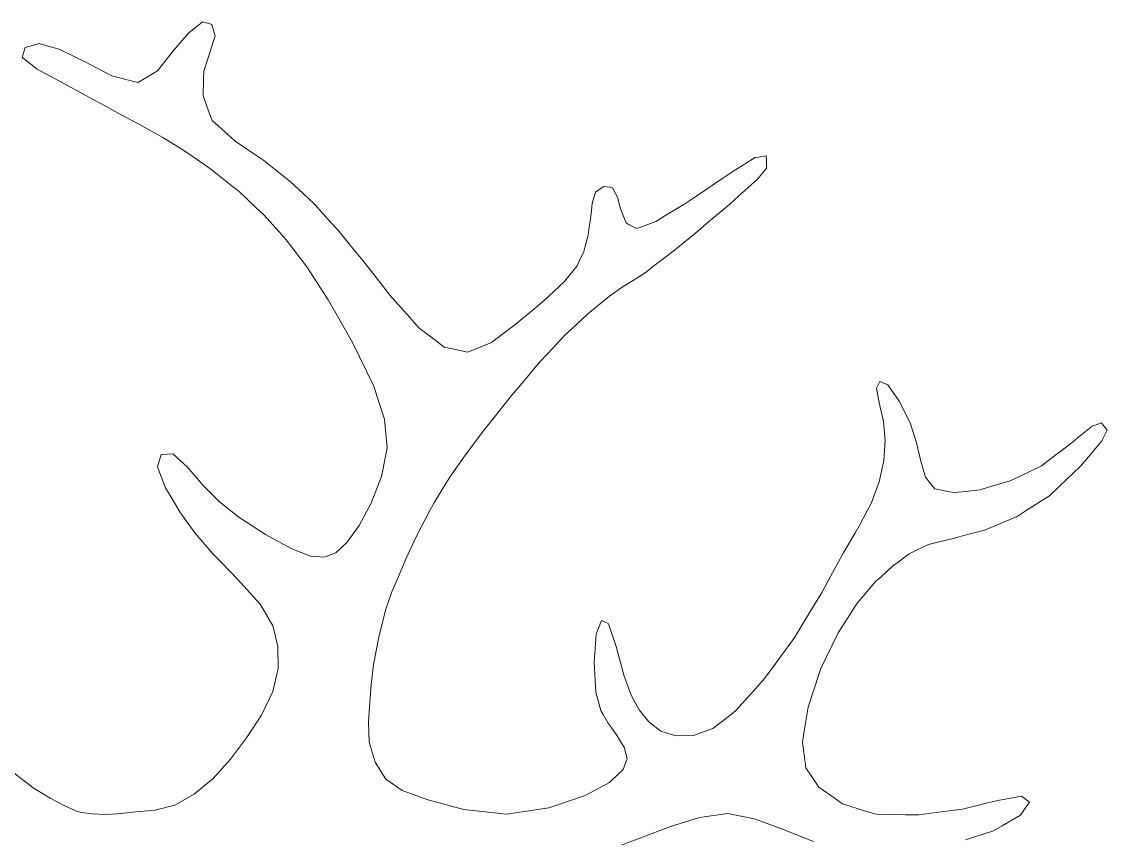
# Model space of a CAD drawing. Header units: millimetres. Extents: x -428 to -256, y 147 to 288.
# Drawn here: x -351.7 to -262.9, y 220 to 286.8 of the extents above; entities that cross this region are included whole.
import ezdxf

# ---------------------------------------------------------------- set-up
doc = ezdxf.new("R2010")
doc.units = ezdxf.units.MM
doc.header["$MEASUREMENT"] = 0

msp = doc.modelspace()

# ---------------------------------------------------------------- linework, layer by layer
at = {"lineweight": 9}
for points in [[(-338.0124, 285.8946), (-338.0124, 285.8946), (-337.2605, 286.4916), (-337.2605, 286.4916)], [(-337.2605, 286.4916), (-337.2605, 286.4916), (-336.9154, 286.7666), (-336.9154, 286.7666)], [(-337.2605, 286.4916), (-337.2605, 286.4916), (-337.2605, 286.4916), (-337.2605, 286.4916)], [(-336.9154, 286.7666), (-336.9154, 286.7666), (-336.9154, 286.7666), (-336.9154, 286.7666)], [(-336.9154, 286.7666), (-336.9154, 286.7666), (-336.3914, 286.6126), (-336.3914, 286.6126)], [(-336.3914, 286.6126), (-336.3914, 286.6126), (-336.1515, 286.5416), (-336.1515, 286.5416)], [(-336.1515, 286.5416), (-336.1515, 286.5416), (-335.9734, 285.8976), (-335.9734, 285.8976)], [(-339.2914, 284.3986), (-339.2914, 284.3986), (-338.4144, 285.4236), (-338.4144, 285.4236)], [(-338.4144, 285.4236), (-338.4144, 285.4236), (-338.0124, 285.8946), (-338.0124, 285.8946)], [(-338.4144, 285.4236), (-338.4144, 285.4236), (-338.4144, 285.4236), (-338.4144, 285.4236)], [(-338.0124, 285.8946), (-338.0124, 285.8946), (-338.0124, 285.8946), (-338.0124, 285.8946)], [(-336.0114, 285.2056), (-336.0114, 285.2056), (-336.2994, 284.3346), (-336.2994, 284.3346)], [(-335.8894, 285.6036), (-335.8894, 285.6036), (-336.0114, 285.2056), (-336.0114, 285.2056)], [(-336.0114, 285.2056), (-336.0114, 285.2056), (-336.0114, 285.2056), (-336.0114, 285.2056)], [(-335.9734, 285.8976), (-335.9734, 285.8976), (-335.8894, 285.6036), (-335.8894, 285.6036)], [(-335.8894, 285.6036), (-335.8894, 285.6036), (-335.8894, 285.6036), (-335.8894, 285.6036)], [(-351.6704, 283.8466), (-351.6704, 283.8466), (-351.5164, 284.3976), (-351.5164, 284.3976)], [(-351.5164, 284.3976), (-351.5164, 284.3976), (-351.4453, 284.6506), (-351.4453, 284.6506)], [(-351.4453, 284.6506), (-351.4453, 284.6506), (-350.6503, 284.8826), (-350.6503, 284.8826)], [(-350.6503, 284.8826), (-350.6503, 284.8826), (-350.2854, 284.9886), (-350.2854, 284.9886)], [(-350.2854, 284.9886), (-350.2854, 284.9886), (-349.1634, 284.6686), (-349.1634, 284.6686)], [(-349.1634, 284.6686), (-349.1634, 284.6686), (-348.6484, 284.5215), (-348.6484, 284.5215)], [(-348.6484, 284.5215), (-348.6484, 284.5215), (-347.2704, 283.8496), (-347.2704, 283.8496)], [(-339.7044, 283.8806), (-339.7044, 283.8806), (-339.2914, 284.3986), (-339.2914, 284.3986)], [(-339.2914, 284.3986), (-339.2914, 284.3986), (-339.2914, 284.3986), (-339.2914, 284.3986)], [(-336.2994, 284.3346), (-336.2994, 284.3346), (-336.4564, 283.8246), (-336.4564, 283.8246)], [(-336.2994, 284.3346), (-336.2994, 284.3346), (-336.2994, 284.3346), (-336.2994, 284.3346)], [(-350.8694, 283.2096), (-350.8694, 283.2096), (-351.6704, 283.8466), (-351.6704, 283.8466)], [(-347.2704, 283.8496), (-347.2704, 283.8496), (-346.6374, 283.5416), (-346.6374, 283.5416)], [(-346.6374, 283.5416), (-346.6374, 283.5416), (-345.0723, 282.7186), (-345.0723, 282.7186)], [(-340.6044, 282.7516), (-340.6044, 282.7516), (-339.7044, 283.8806), (-339.7044, 283.8806)], [(-339.7044, 283.8806), (-339.7044, 283.8806), (-339.7044, 283.8806), (-339.7044, 283.8806)], [(-336.4564, 283.8246), (-336.4564, 283.8246), (-336.8164, 282.7096), (-336.8164, 282.7096)], [(-336.4564, 283.8246), (-336.4564, 283.8246), (-336.4564, 283.8246), (-336.4564, 283.8246)], [(-350.5004, 282.9166), (-350.5004, 282.9166), (-350.8694, 283.2096), (-350.8694, 283.2096)], [(-348.9674, 282.0926), (-348.9674, 282.0926), (-350.5004, 282.9166), (-350.5004, 282.9166)], [(-345.0723, 282.7186), (-345.0723, 282.7186), (-344.3534, 282.3406), (-344.3534, 282.3406)], [(-341.7024, 282.0906), (-341.7024, 282.0906), (-340.6044, 282.7516), (-340.6044, 282.7516)], [(-340.6044, 282.7516), (-340.6044, 282.7516), (-340.6044, 282.7516), (-340.6044, 282.7516)], [(-336.8164, 282.7096), (-336.8164, 282.7096), (-336.8334, 282.0786), (-336.8334, 282.0786)], [(-336.8164, 282.7096), (-336.8164, 282.7096), (-336.8164, 282.7096), (-336.8164, 282.7096)], [(-348.2633, 281.7146), (-348.2633, 281.7146), (-348.9674, 282.0926), (-348.9674, 282.0926)], [(-346.2244, 280.6056), (-346.2244, 280.6056), (-348.2633, 281.7146), (-348.2633, 281.7146)], [(-344.3534, 282.3406), (-344.3534, 282.3406), (-342.8813, 281.9616), (-342.8813, 281.9616)], [(-342.8813, 281.9616), (-342.8813, 281.9616), (-342.2064, 281.7876), (-342.2064, 281.7876)], [(-342.2064, 281.7876), (-342.2064, 281.7876), (-341.7024, 282.0906), (-341.7024, 282.0906)], [(-336.8334, 282.0786), (-336.8334, 282.0786), (-336.8734, 280.7036), (-336.8734, 280.7036)], [(-336.8334, 282.0786), (-336.8334, 282.0786), (-336.8334, 282.0786), (-336.8334, 282.0786)], [(-345.2864, 280.0976), (-345.2864, 280.0976), (-346.2244, 280.6056), (-346.2244, 280.6056)], [(-343.2664, 278.9896), (-343.2664, 278.9896), (-345.2864, 280.0976), (-345.2864, 280.0976)], [(-336.8734, 280.7036), (-336.8734, 280.7036), (-336.3634, 279.3166), (-336.3634, 279.3166)], [(-342.3354, 278.4826), (-342.3354, 278.4826), (-343.2664, 278.9896), (-343.2664, 278.9896)], [(-336.3634, 279.3166), (-336.3634, 279.3166), (-336.1314, 278.6796), (-336.1314, 278.6796)], [(-340.8594, 277.6626), (-340.8594, 277.6626), (-342.3354, 278.4826), (-342.3354, 278.4826)], [(-336.1314, 278.6796), (-336.1314, 278.6796), (-334.8424, 277.5286), (-334.8424, 277.5286)], [(-340.1784, 277.2876), (-340.1784, 277.2876), (-340.8594, 277.6626), (-340.8594, 277.6626)], [(-338.8824, 276.4946), (-338.8824, 276.4946), (-340.1784, 277.2876), (-340.1784, 277.2876)], [(-334.8424, 277.5286), (-334.8424, 277.5286), (-334.2534, 276.9996), (-334.2534, 276.9996)], [(-338.2854, 276.1316), (-338.2854, 276.1316), (-338.8824, 276.4946), (-338.8824, 276.4946)], [(-334.2534, 276.9996), (-334.2534, 276.9996), (-332.6364, 275.9136), (-332.6364, 275.9136)], [(-336.8074, 275.1036), (-336.8074, 275.1036), (-338.2854, 276.1316), (-338.2854, 276.1316)], [(-332.6364, 275.9136), (-332.6364, 275.9136), (-331.8964, 275.4146), (-331.8964, 275.4146)], [(-293.5064, 274.5066), (-293.5064, 274.5066), (-291.7014, 275.6556), (-291.7014, 275.6556)], [(-291.7014, 275.6556), (-291.7014, 275.6556), (-291.4164, 275.6956), (-291.4164, 275.6956)], [(-291.7014, 275.6556), (-291.7014, 275.6556), (-291.7014, 275.6556), (-291.7014, 275.6556)], [(-291.4164, 275.6956), (-291.4164, 275.6956), (-290.7954, 275.7826), (-290.7954, 275.7826)], [(-291.4164, 275.6956), (-291.4164, 275.6956), (-291.4164, 275.6956), (-291.4164, 275.6956)], [(-290.7954, 275.7826), (-290.7954, 275.7826), (-290.7954, 275.7826), (-290.7954, 275.7826)], [(-290.7954, 275.7826), (-290.7954, 275.7826), (-290.7715, 275.3926), (-290.7715, 275.3926)], [(-336.1294, 274.6326), (-336.1294, 274.6326), (-336.8074, 275.1036), (-336.8074, 275.1036)], [(-334.6214, 273.4336), (-334.6214, 273.4336), (-336.1294, 274.6326), (-336.1294, 274.6326)], [(-331.8964, 275.4146), (-331.8964, 275.4146), (-330.4014, 274.2226), (-330.4014, 274.2226)], [(-290.7414, 274.8026), (-290.7414, 274.8026), (-291.2574, 274.1826), (-291.2574, 274.1826)], [(-290.7715, 275.3926), (-290.7715, 275.3926), (-290.7594, 275.2136), (-290.7594, 275.2136)], [(-290.7594, 275.2136), (-290.7594, 275.2136), (-290.7474, 274.9326), (-290.7474, 274.9326)], [(-290.7474, 274.9326), (-290.7474, 274.9326), (-290.7414, 274.8026), (-290.7414, 274.8026)], [(-290.7414, 274.8026), (-290.7414, 274.8026), (-290.7414, 274.8026), (-290.7414, 274.8026)], [(-330.4014, 274.2226), (-330.4014, 274.2226), (-329.7174, 273.6746), (-329.7174, 273.6746)], [(-329.7174, 273.6746), (-329.7174, 273.6746), (-328.3364, 272.3766), (-328.3364, 272.3766)], [(-296.4714, 272.5296), (-296.4714, 272.5296), (-294.3334, 273.9796), (-294.3334, 273.9796)], [(-294.3334, 273.9796), (-294.3334, 273.9796), (-293.5064, 274.5066), (-293.5064, 274.5066)], [(-294.3334, 273.9796), (-294.3334, 273.9796), (-294.3334, 273.9796), (-294.3334, 273.9796)], [(-293.5064, 274.5066), (-293.5064, 274.5066), (-293.5064, 274.5066), (-293.5064, 274.5066)], [(-291.4944, 273.8976), (-291.4944, 273.8976), (-293.0544, 272.4926), (-293.0544, 272.4926)], [(-291.2574, 274.1826), (-291.2574, 274.1826), (-291.4944, 273.8976), (-291.4944, 273.8976)], [(-291.4944, 273.8976), (-291.4944, 273.8976), (-291.4944, 273.8976), (-291.4944, 273.8976)], [(-291.2574, 274.1826), (-291.2574, 274.1826), (-291.2574, 274.1826), (-291.2574, 274.1826)], [(-333.9314, 272.8836), (-333.9314, 272.8836), (-334.6214, 273.4336), (-334.6214, 273.4336)], [(-332.5464, 271.5796), (-332.5464, 271.5796), (-333.9314, 272.8836), (-333.9314, 272.8836)], [(-304.9394, 272.1876), (-304.9394, 272.1876), (-304.7464, 272.8216), (-304.7464, 272.8216)], [(-304.7464, 272.8216), (-304.7464, 272.8216), (-304.2864, 273.1396), (-304.2864, 273.1396)], [(-304.7464, 272.8216), (-304.7464, 272.8216), (-304.7464, 272.8216), (-304.7464, 272.8216)], [(-304.2864, 273.1396), (-304.2864, 273.1396), (-304.0744, 273.2866), (-304.0744, 273.2866)], [(-304.2864, 273.1396), (-304.2864, 273.1396), (-304.2864, 273.1396), (-304.2864, 273.1396)], [(-304.0744, 273.2866), (-304.0744, 273.2866), (-304.0744, 273.2866), (-304.0744, 273.2866)], [(-304.0744, 273.2866), (-304.0744, 273.2866), (-303.5874, 273.2166), (-303.5874, 273.2166)], [(-303.5874, 273.2166), (-303.5874, 273.2166), (-303.3634, 273.1846), (-303.3634, 273.1846)], [(-303.3634, 273.1846), (-303.3634, 273.1846), (-303.0894, 272.6526), (-303.0894, 272.6526)], [(-328.3364, 272.3766), (-328.3364, 272.3766), (-327.7054, 271.7796), (-327.7054, 271.7796)], [(-305.1124, 271.0586), (-305.1124, 271.0586), (-305.0275, 271.8966), (-305.0275, 271.8966)], [(-305.0275, 271.8966), (-305.0275, 271.8966), (-304.9394, 272.1876), (-304.9394, 272.1876)], [(-305.0275, 271.8966), (-305.0275, 271.8966), (-305.0275, 271.8966), (-305.0275, 271.8966)], [(-304.9394, 272.1876), (-304.9394, 272.1876), (-304.9394, 272.1876), (-304.9394, 272.1876)], [(-303.0894, 272.6526), (-303.0894, 272.6526), (-302.9635, 272.4076), (-302.9635, 272.4076)], [(-302.9635, 272.4076), (-302.9635, 272.4076), (-302.7584, 271.6666), (-302.7584, 271.6666)], [(-297.4494, 271.8646), (-297.4494, 271.8646), (-296.4714, 272.5296), (-296.4714, 272.5296)], [(-296.4714, 272.5296), (-296.4714, 272.5296), (-296.4714, 272.5296), (-296.4714, 272.5296)], [(-293.0544, 272.4926), (-293.0544, 272.4926), (-293.7734, 271.8466), (-293.7734, 271.8466)], [(-293.0544, 272.4926), (-293.0544, 272.4926), (-293.0544, 272.4926), (-293.0544, 272.4926)], [(-331.9135, 270.9796), (-331.9135, 270.9796), (-332.5464, 271.5796), (-332.5464, 271.5796)], [(-327.7054, 271.7796), (-327.7054, 271.7796), (-326.4324, 270.3756), (-326.4324, 270.3756)], [(-305.1525, 270.6736), (-305.1525, 270.6736), (-305.1124, 271.0586), (-305.1124, 271.0586)], [(-305.1124, 271.0586), (-305.1124, 271.0586), (-305.1124, 271.0586), (-305.1124, 271.0586)], [(-302.7584, 271.6666), (-302.7584, 271.6666), (-302.6644, 271.3256), (-302.6644, 271.3256)], [(-302.6644, 271.3256), (-302.6644, 271.3256), (-302.3834, 270.6276), (-302.3834, 270.6276)], [(-299.0684, 270.8766), (-299.0684, 270.8766), (-297.4494, 271.8646), (-297.4494, 271.8646)], [(-297.4494, 271.8646), (-297.4494, 271.8646), (-297.4494, 271.8646), (-297.4494, 271.8646)], [(-293.7734, 271.8466), (-293.7734, 271.8466), (-295.6904, 270.2206), (-295.6904, 270.2206)], [(-293.7734, 271.8466), (-293.7734, 271.8466), (-293.7734, 271.8466), (-293.7734, 271.8466)], [(-330.6434, 269.5696), (-330.6434, 269.5696), (-331.9135, 270.9796), (-331.9135, 270.9796)], [(-326.4324, 270.3756), (-326.4324, 270.3756), (-325.8504, 269.7306), (-325.8504, 269.7306)], [(-305.2924, 269.7406), (-305.2924, 269.7406), (-305.1525, 270.6736), (-305.1525, 270.6736)], [(-305.1525, 270.6736), (-305.1525, 270.6736), (-305.1525, 270.6736), (-305.1525, 270.6736)], [(-302.3834, 270.6276), (-302.3834, 270.6276), (-302.2554, 270.3066), (-302.2554, 270.3066)], [(-302.2554, 270.3066), (-302.2554, 270.3066), (-301.9904, 270.1596), (-301.9904, 270.1596)], [(-301.9904, 270.1596), (-301.9904, 270.1596), (-301.4114, 269.8416), (-301.4114, 269.8416)], [(-300.9084, 270.0246), (-300.9084, 270.0246), (-299.8094, 270.4236), (-299.8094, 270.4236)], [(-299.8094, 270.4236), (-299.8094, 270.4236), (-299.0684, 270.8766), (-299.0684, 270.8766)], [(-299.8094, 270.4236), (-299.8094, 270.4236), (-299.8094, 270.4236), (-299.8094, 270.4236)], [(-299.0684, 270.8766), (-299.0684, 270.8766), (-299.0684, 270.8766), (-299.0684, 270.8766)], [(-295.6904, 270.2206), (-295.6904, 270.2206), (-296.5714, 269.4736), (-296.5714, 269.4736)], [(-295.6904, 270.2206), (-295.6904, 270.2206), (-295.6904, 270.2206), (-295.6904, 270.2206)], [(-330.0634, 268.9216), (-330.0634, 268.9216), (-330.6434, 269.5696), (-330.6434, 269.5696)], [(-325.8504, 269.7306), (-325.8504, 269.7306), (-324.5074, 268.0856), (-324.5074, 268.0856)], [(-305.5944, 268.3906), (-305.5944, 268.3906), (-305.3574, 269.3116), (-305.3574, 269.3116)], [(-305.3574, 269.3116), (-305.3574, 269.3116), (-305.2924, 269.7406), (-305.2924, 269.7406)], [(-305.3574, 269.3116), (-305.3574, 269.3116), (-305.3574, 269.3116), (-305.3574, 269.3116)], [(-305.2924, 269.7406), (-305.2924, 269.7406), (-305.2924, 269.7406), (-305.2924, 269.7406)], [(-301.4114, 269.8416), (-301.4114, 269.8416), (-300.9084, 270.0246), (-300.9084, 270.0246)], [(-300.9084, 270.0246), (-300.9084, 270.0246), (-300.9084, 270.0246), (-300.9084, 270.0246)], [(-296.5714, 269.4736), (-296.5714, 269.4736), (-298.1564, 268.1926), (-298.1564, 268.1926)], [(-296.5714, 269.4736), (-296.5714, 269.4736), (-296.5714, 269.4736), (-296.5714, 269.4736)], [(-328.9004, 267.4045), (-328.9004, 267.4045), (-330.0634, 268.9216), (-330.0634, 268.9216)], [(-305.7045, 267.9676), (-305.7045, 267.9676), (-305.5944, 268.3906), (-305.5944, 268.3906)], [(-305.5944, 268.3906), (-305.5944, 268.3906), (-305.5944, 268.3906), (-305.5944, 268.3906)], [(-324.5074, 268.0856), (-324.5074, 268.0856), (-323.8924, 267.3306), (-323.8924, 267.3306)], [(-306.0825, 267.1646), (-306.0825, 267.1646), (-305.7045, 267.9676), (-305.7045, 267.9676)], [(-305.7045, 267.9676), (-305.7045, 267.9676), (-305.7045, 267.9676), (-305.7045, 267.9676)], [(-298.8794, 267.6046), (-298.8794, 267.6046), (-300.0784, 266.7016), (-300.0784, 266.7016)], [(-298.1564, 268.1926), (-298.1564, 268.1926), (-298.8794, 267.6046), (-298.8794, 267.6046)], [(-298.8794, 267.6046), (-298.8794, 267.6046), (-298.8794, 267.6046), (-298.8794, 267.6046)], [(-298.1564, 268.1926), (-298.1564, 268.1926), (-298.1564, 268.1926), (-298.1564, 268.1926)], [(-328.3694, 266.7086), (-328.3694, 266.7086), (-328.9004, 267.4045), (-328.9004, 267.4045)], [(-327.1764, 264.8616), (-327.1764, 264.8616), (-328.3694, 266.7086), (-328.3694, 266.7086)], [(-323.8924, 267.3306), (-323.8924, 267.3306), (-322.3024, 265.3126), (-322.3024, 265.3126)], [(-306.9704, 265.9126), (-306.9704, 265.9126), (-306.2554, 266.7956), (-306.2554, 266.7956)], [(-306.2554, 266.7956), (-306.2554, 266.7956), (-306.0825, 267.1646), (-306.0825, 267.1646)], [(-306.2554, 266.7956), (-306.2554, 266.7956), (-306.2554, 266.7956), (-306.2554, 266.7956)], [(-306.0825, 267.1646), (-306.0825, 267.1646), (-306.0825, 267.1646), (-306.0825, 267.1646)], [(-300.0784, 266.7016), (-300.0784, 266.7016), (-300.6224, 266.2855), (-300.6224, 266.2855)], [(-300.0784, 266.7016), (-300.0784, 266.7016), (-300.0784, 266.7016), (-300.0784, 266.7016)], [(-307.2984, 265.5086), (-307.2984, 265.5086), (-306.9704, 265.9126), (-306.9704, 265.9126)], [(-306.9704, 265.9126), (-306.9704, 265.9126), (-306.9704, 265.9126), (-306.9704, 265.9126)], [(-301.3794, 265.7946), (-301.3794, 265.7946), (-301.7234, 265.5646), (-301.7234, 265.5646)], [(-300.6224, 266.2855), (-300.6224, 266.2855), (-301.3794, 265.7946), (-301.3794, 265.7946)], [(-301.3794, 265.7946), (-301.3794, 265.7946), (-301.3794, 265.7946), (-301.3794, 265.7946)], [(-300.6224, 266.2855), (-300.6224, 266.2855), (-300.6224, 266.2855), (-300.6224, 266.2855)], [(-326.6304, 264.0126), (-326.6304, 264.0126), (-327.1764, 264.8616), (-327.1764, 264.8616)], [(-322.3024, 265.3126), (-322.3024, 265.3126), (-321.5755, 264.3856), (-321.5755, 264.3856)], [(-308.5464, 264.3476), (-308.5464, 264.3476), (-307.2984, 265.5086), (-307.2984, 265.5086)], [(-307.2984, 265.5086), (-307.2984, 265.5086), (-307.2984, 265.5086), (-307.2984, 265.5086)], [(-302.6525, 264.9896), (-302.6525, 264.9896), (-303.4954, 264.3886), (-303.4954, 264.3886)], [(-302.3614, 265.1746), (-302.3614, 265.1746), (-302.6525, 264.9896), (-302.6525, 264.9896)], [(-302.6525, 264.9896), (-302.6525, 264.9896), (-302.6525, 264.9896), (-302.6525, 264.9896)], [(-301.7234, 265.5646), (-301.7234, 265.5646), (-302.3614, 265.1746), (-302.3614, 265.1746)], [(-302.3614, 265.1746), (-302.3614, 265.1746), (-302.3614, 265.1746), (-302.3614, 265.1746)], [(-301.7234, 265.5646), (-301.7234, 265.5646), (-301.7234, 265.5646), (-301.7234, 265.5646)], [(-326.0064, 262.9105), (-326.0064, 262.9105), (-326.6304, 264.0126), (-326.6304, 264.0126)], [(-321.5755, 264.3856), (-321.5755, 264.3856), (-319.9594, 262.5576), (-319.9594, 262.5576)], [(-309.1184, 263.8146), (-309.1184, 263.8146), (-308.5464, 264.3476), (-308.5464, 264.3476)], [(-308.5464, 264.3476), (-308.5464, 264.3476), (-308.5464, 264.3476), (-308.5464, 264.3476)], [(-303.8814, 264.1066), (-303.8814, 264.1066), (-304.9274, 263.2456), (-304.9274, 263.2456)], [(-303.4954, 264.3886), (-303.4954, 264.3886), (-303.8814, 264.1066), (-303.8814, 264.1066)], [(-303.8814, 264.1066), (-303.8814, 264.1066), (-303.8814, 264.1066), (-303.8814, 264.1066)], [(-303.4954, 264.3886), (-303.4954, 264.3886), (-303.4954, 264.3886), (-303.4954, 264.3886)], [(-311.2604, 262.0446), (-311.2604, 262.0446), (-309.7924, 263.2586), (-309.7924, 263.2586)], [(-309.7924, 263.2586), (-309.7924, 263.2586), (-309.1184, 263.8146), (-309.1184, 263.8146)], [(-309.7924, 263.2586), (-309.7924, 263.2586), (-309.7924, 263.2586), (-309.7924, 263.2586)], [(-309.1184, 263.8146), (-309.1184, 263.8146), (-309.1184, 263.8146), (-309.1184, 263.8146)], [(-304.9274, 263.2456), (-304.9274, 263.2456), (-305.4074, 262.8456), (-305.4074, 262.8456)], [(-304.9274, 263.2456), (-304.9274, 263.2456), (-304.9274, 263.2456), (-304.9274, 263.2456)], [(-324.6454, 260.5096), (-324.6454, 260.5096), (-326.0064, 262.9105), (-326.0064, 262.9105)], [(-319.9594, 262.5576), (-319.9594, 262.5576), (-319.2194, 261.7185), (-319.2194, 261.7185)], [(-305.4074, 262.8456), (-305.4074, 262.8456), (-306.6534, 261.6766), (-306.6534, 261.6766)], [(-305.4074, 262.8456), (-305.4074, 262.8456), (-305.4074, 262.8456), (-305.4074, 262.8456)], [(-319.2194, 261.7185), (-319.2194, 261.7185), (-317.7974, 260.6456), (-317.7974, 260.6456)], [(-313.2704, 260.5276), (-313.2704, 260.5276), (-311.8934, 261.5676), (-311.8934, 261.5676)], [(-311.8934, 261.5676), (-311.8934, 261.5676), (-311.2604, 262.0446), (-311.2604, 262.0446)], [(-311.8934, 261.5676), (-311.8934, 261.5676), (-311.8934, 261.5676), (-311.8934, 261.5676)], [(-311.2604, 262.0446), (-311.2604, 262.0446), (-311.2604, 262.0446), (-311.2604, 262.0446)], [(-306.6534, 261.6766), (-306.6534, 261.6766), (-307.2254, 261.1366), (-307.2254, 261.1366)], [(-306.6534, 261.6766), (-306.6534, 261.6766), (-306.6534, 261.6766), (-306.6534, 261.6766)], [(-322.9324, 256.9926), (-322.9324, 256.9926), (-324.6454, 260.5096), (-324.6454, 260.5096)], [(-317.7974, 260.6456), (-317.7974, 260.6456), (-317.1454, 260.1526), (-317.1454, 260.1526)], [(-313.8804, 260.2795), (-313.8804, 260.2795), (-313.2704, 260.5276), (-313.2704, 260.5276)], [(-313.2704, 260.5276), (-313.2704, 260.5276), (-313.2704, 260.5276), (-313.2704, 260.5276)], [(-307.2254, 261.1366), (-307.2254, 261.1366), (-308.6544, 259.6216), (-308.6544, 259.6216)], [(-307.2254, 261.1366), (-307.2254, 261.1366), (-307.2254, 261.1366), (-307.2254, 261.1366)], [(-317.1454, 260.1526), (-317.1454, 260.1526), (-315.8194, 259.8686), (-315.8194, 259.8686)], [(-315.8194, 259.8686), (-315.8194, 259.8686), (-315.2104, 259.7386), (-315.2104, 259.7386)], [(-315.2104, 259.7386), (-315.2104, 259.7386), (-313.8804, 260.2795), (-313.8804, 260.2795)], [(-313.8804, 260.2795), (-313.8804, 260.2795), (-313.8804, 260.2795), (-313.8804, 260.2795)], [(-308.6544, 259.6216), (-308.6544, 259.6216), (-309.3094, 258.9276), (-309.3094, 258.9276)], [(-308.6544, 259.6216), (-308.6544, 259.6216), (-308.6544, 259.6216), (-308.6544, 259.6216)], [(-309.3094, 258.9276), (-309.3094, 258.9276), (-310.9044, 257.0306), (-310.9044, 257.0306)], [(-309.3094, 258.9276), (-309.3094, 258.9276), (-309.3094, 258.9276), (-309.3094, 258.9276)], [(-322.0124, 254.2596), (-322.0124, 254.2596), (-322.9324, 256.9926), (-322.9324, 256.9926)], [(-310.9044, 257.0306), (-310.9044, 257.0306), (-311.6364, 256.1716), (-311.6364, 256.1716)], [(-310.9044, 257.0306), (-310.9044, 257.0306), (-310.9044, 257.0306), (-310.9044, 257.0306)], [(-281.7484, 256.7765), (-281.7484, 256.7765), (-281.4784, 257.3386), (-281.4784, 257.3386)], [(-281.5414, 255.5806), (-281.5414, 255.5806), (-281.7484, 256.7765), (-281.7484, 256.7765)], [(-281.4784, 257.3386), (-281.4784, 257.3386), (-281.4784, 257.3386), (-281.4784, 257.3386)], [(-281.4784, 257.3386), (-281.4784, 257.3386), (-280.8304, 257.0586), (-280.8304, 257.0586)], [(-280.8304, 257.0586), (-280.8304, 257.0586), (-279.9034, 255.7296), (-279.9034, 255.7296)], [(-311.6364, 256.1716), (-311.6364, 256.1716), (-313.1584, 254.2436), (-313.1584, 254.2436)], [(-311.6364, 256.1716), (-311.6364, 256.1716), (-311.6364, 256.1716), (-311.6364, 256.1716)], [(-281.1964, 254.0536), (-281.1964, 254.0536), (-281.5414, 255.5806), (-281.5414, 255.5806)], [(-279.9034, 255.7296), (-279.9034, 255.7296), (-279.0154, 253.9476), (-279.0154, 253.9476)], [(-321.8134, 251.9126), (-321.8134, 251.9126), (-322.0124, 254.2596), (-322.0124, 254.2596)], [(-313.1584, 254.2436), (-313.1584, 254.2436), (-313.8574, 253.3716), (-313.8574, 253.3716)], [(-313.1584, 254.2436), (-313.1584, 254.2436), (-313.1584, 254.2436), (-313.1584, 254.2436)], [(-313.8574, 253.3716), (-313.8574, 253.3716), (-315.0694, 251.7666), (-315.0694, 251.7666)], [(-313.8574, 253.3716), (-313.8574, 253.3716), (-313.8574, 253.3716), (-313.8574, 253.3716)], [(-281.0514, 252.5026), (-281.0514, 252.5026), (-281.1964, 254.0536), (-281.1964, 254.0536)], [(-279.0154, 253.9476), (-279.0154, 253.9476), (-278.4834, 252.3096), (-278.4834, 252.3096)], [(-265.3274, 252.6856), (-265.3274, 252.6856), (-264.1085, 253.6836), (-264.1085, 253.6836)], [(-264.1085, 253.6836), (-264.1085, 253.6836), (-263.8675, 253.7686), (-263.8675, 253.7686)], [(-264.1085, 253.6836), (-264.1085, 253.6836), (-264.1085, 253.6836), (-264.1085, 253.6836)], [(-263.8675, 253.7686), (-263.8675, 253.7686), (-263.3444, 253.9486), (-263.3444, 253.9486)], [(-263.8675, 253.7686), (-263.8675, 253.7686), (-263.8675, 253.7686), (-263.8675, 253.7686)], [(-263.3444, 253.9486), (-263.3444, 253.9486), (-263.3444, 253.9486), (-263.3444, 253.9486)], [(-263.3444, 253.9486), (-263.3444, 253.9486), (-263.1754, 253.7316), (-263.1754, 253.7316)], [(-263.1754, 253.7316), (-263.1754, 253.7316), (-263.0974, 253.6326), (-263.0974, 253.6326)], [(-263.0974, 253.6326), (-263.0974, 253.6326), (-263.0254, 253.5436), (-263.0254, 253.5436)], [(-263.0254, 253.5436), (-263.0254, 253.5436), (-262.8694, 253.3516), (-262.8694, 253.3516)], [(-262.8694, 253.3516), (-262.8694, 253.3516), (-263.0094, 253.0736), (-263.0094, 253.0736)], [(-262.8694, 253.3516), (-262.8694, 253.3516), (-262.8694, 253.3516), (-262.8694, 253.3516)], [(-281.1504, 250.8776), (-281.1504, 250.8776), (-281.0514, 252.5026), (-281.0514, 252.5026)], [(-281.0514, 252.5026), (-281.0514, 252.5026), (-281.0514, 252.5026), (-281.0514, 252.5026)], [(-265.8894, 252.2236), (-265.8894, 252.2236), (-265.3274, 252.6856), (-265.3274, 252.6856)], [(-265.3274, 252.6856), (-265.3274, 252.6856), (-265.3274, 252.6856), (-265.3274, 252.6856)], [(-263.3144, 252.4726), (-263.3144, 252.4726), (-264.5264, 251.0306), (-264.5264, 251.0306)], [(-263.0094, 253.0736), (-263.0094, 253.0736), (-263.3144, 252.4726), (-263.3144, 252.4726)], [(-263.3144, 252.4726), (-263.3144, 252.4726), (-263.3144, 252.4726), (-263.3144, 252.4726)], [(-263.0094, 253.0736), (-263.0094, 253.0736), (-263.0094, 253.0736), (-263.0094, 253.0736)], [(-322.2654, 249.5546), (-322.2654, 249.5546), (-321.8134, 251.9126), (-321.8134, 251.9126)], [(-321.8134, 251.9126), (-321.8134, 251.9126), (-321.8134, 251.9126), (-321.8134, 251.9126)], [(-315.0694, 251.7666), (-315.0694, 251.7666), (-315.6254, 251.0346), (-315.6254, 251.0346)], [(-315.0694, 251.7666), (-315.0694, 251.7666), (-315.0694, 251.7666), (-315.0694, 251.7666)], [(-278.4834, 252.3096), (-278.4834, 252.3096), (-278.1264, 250.8216), (-278.1264, 250.8216)], [(-267.5154, 251.0026), (-267.5154, 251.0026), (-265.8894, 252.2236), (-265.8894, 252.2236)], [(-265.8894, 252.2236), (-265.8894, 252.2236), (-265.8894, 252.2236), (-265.8894, 252.2236)], [(-340.6064, 250.3616), (-340.6064, 250.3616), (-340.2914, 251.3506), (-340.2914, 251.3506)], [(-340.2914, 251.3506), (-340.2914, 251.3506), (-339.3614, 251.4075), (-339.3614, 251.4075)], [(-340.2914, 251.3506), (-340.2914, 251.3506), (-340.2914, 251.3506), (-340.2914, 251.3506)], [(-339.3614, 251.4075), (-339.3614, 251.4075), (-339.3614, 251.4075), (-339.3614, 251.4075)], [(-339.3614, 251.4075), (-339.3614, 251.4075), (-338.1774, 250.3416), (-338.1774, 250.3416)], [(-315.6254, 251.0346), (-315.6254, 251.0346), (-316.6164, 249.5826), (-316.6164, 249.5826)], [(-315.6254, 251.0346), (-315.6254, 251.0346), (-315.6254, 251.0346), (-315.6254, 251.0346)], [(-281.5384, 249.1306), (-281.5384, 249.1306), (-281.1504, 250.8776), (-281.1504, 250.8776)], [(-281.1504, 250.8776), (-281.1504, 250.8776), (-281.1504, 250.8776), (-281.1504, 250.8776)], [(-278.1264, 250.8216), (-278.1264, 250.8216), (-277.7584, 249.4916), (-277.7584, 249.4916)], [(-268.2634, 250.4396), (-268.2634, 250.4396), (-267.5154, 251.0026), (-267.5154, 251.0026)], [(-267.5154, 251.0026), (-267.5154, 251.0026), (-267.5154, 251.0026), (-267.5154, 251.0026)], [(-264.5264, 251.0306), (-264.5264, 251.0306), (-265.0844, 250.3666), (-265.0844, 250.3666)], [(-264.5264, 251.0306), (-264.5264, 251.0306), (-264.5264, 251.0306), (-264.5264, 251.0306)], [(-340.3994, 249.8186), (-340.3994, 249.8186), (-340.6064, 250.3616), (-340.6064, 250.3616)], [(-339.9494, 248.6346), (-339.9494, 248.6346), (-340.3994, 249.8186), (-340.3994, 249.8186)], [(-338.1774, 250.3416), (-338.1774, 250.3416), (-336.8634, 248.8206), (-336.8634, 248.8206)], [(-270.0074, 249.5916), (-270.0074, 249.5916), (-268.2634, 250.4396), (-268.2634, 250.4396)], [(-268.2634, 250.4396), (-268.2634, 250.4396), (-268.2634, 250.4396), (-268.2634, 250.4396)], [(-265.0844, 250.3666), (-265.0844, 250.3666), (-266.8034, 248.7376), (-266.8034, 248.7376)], [(-265.0844, 250.3666), (-265.0844, 250.3666), (-265.0844, 250.3666), (-265.0844, 250.3666)], [(-336.8634, 248.8206), (-336.8634, 248.8206), (-335.5444, 247.5126), (-335.5444, 247.5126)], [(-323.1134, 247.3706), (-323.1134, 247.3706), (-322.2654, 249.5546), (-322.2654, 249.5546)], [(-322.2654, 249.5546), (-322.2654, 249.5546), (-322.2654, 249.5546), (-322.2654, 249.5546)], [(-317.0714, 248.9156), (-317.0714, 248.9156), (-317.9304, 247.4446), (-317.9304, 247.4446)], [(-316.6164, 249.5826), (-316.6164, 249.5826), (-317.0714, 248.9156), (-317.0714, 248.9156)], [(-317.0714, 248.9156), (-317.0714, 248.9156), (-317.0714, 248.9156), (-317.0714, 248.9156)], [(-316.6164, 249.5826), (-316.6164, 249.5826), (-316.6164, 249.5826), (-316.6164, 249.5826)], [(-282.1984, 247.3466), (-282.1984, 247.3466), (-281.5384, 249.1306), (-281.5384, 249.1306)], [(-281.5384, 249.1306), (-281.5384, 249.1306), (-281.5384, 249.1306), (-281.5384, 249.1306)], [(-277.7584, 249.4916), (-277.7584, 249.4916), (-277.2284, 248.8486), (-277.2284, 248.8486)], [(-277.2284, 248.8486), (-277.2284, 248.8486), (-276.9854, 248.5536), (-276.9854, 248.5536)], [(-272.4994, 248.7066), (-272.4994, 248.7066), (-270.8094, 249.2026), (-270.8094, 249.2026)], [(-270.8094, 249.2026), (-270.8094, 249.2026), (-270.0074, 249.5916), (-270.0074, 249.5916)], [(-270.8094, 249.2026), (-270.8094, 249.2026), (-270.8094, 249.2026), (-270.8094, 249.2026)], [(-270.0074, 249.5916), (-270.0074, 249.5916), (-270.0074, 249.5916), (-270.0074, 249.5916)], [(-339.5804, 248.0146), (-339.5804, 248.0146), (-339.9494, 248.6346), (-339.9494, 248.6346)], [(-338.7784, 246.6646), (-338.7784, 246.6646), (-339.5804, 248.0146), (-339.5804, 248.0146)], [(-276.9854, 248.5536), (-276.9854, 248.5536), (-275.9074, 248.3406), (-275.9074, 248.3406)], [(-275.9074, 248.3406), (-275.9074, 248.3406), (-275.4124, 248.2396), (-275.4124, 248.2396)], [(-275.4124, 248.2396), (-275.4124, 248.2396), (-274.7404, 248.3136), (-274.7404, 248.3136)], [(-274.7404, 248.3136), (-274.7404, 248.3136), (-273.2754, 248.4796), (-273.2754, 248.4796)], [(-274.7404, 248.3136), (-274.7404, 248.3136), (-274.7404, 248.3136), (-274.7404, 248.3136)], [(-273.2754, 248.4796), (-273.2754, 248.4796), (-272.4994, 248.7066), (-272.4994, 248.7066)], [(-273.2754, 248.4796), (-273.2754, 248.4796), (-273.2754, 248.4796), (-273.2754, 248.4796)], [(-272.4994, 248.7066), (-272.4994, 248.7066), (-272.4994, 248.7066), (-272.4994, 248.7066)], [(-267.5944, 247.9886), (-267.5944, 247.9886), (-269.4184, 246.8286), (-269.4184, 246.8286)], [(-266.8034, 248.7376), (-266.8034, 248.7376), (-267.5944, 247.9886), (-267.5944, 247.9886)], [(-267.5944, 247.9886), (-267.5944, 247.9886), (-267.5944, 247.9886), (-267.5944, 247.9886)], [(-266.8034, 248.7376), (-266.8034, 248.7376), (-266.8034, 248.7376), (-266.8034, 248.7376)], [(-335.5444, 247.5126), (-335.5444, 247.5126), (-333.9364, 246.2396), (-333.9364, 246.2396)], [(-324.1034, 245.5466), (-324.1034, 245.5466), (-323.1134, 247.3706), (-323.1134, 247.3706)], [(-323.1134, 247.3706), (-323.1134, 247.3706), (-323.1134, 247.3706), (-323.1134, 247.3706)], [(-317.9304, 247.4446), (-317.9304, 247.4446), (-318.3244, 246.7696), (-318.3244, 246.7696)], [(-317.9304, 247.4446), (-317.9304, 247.4446), (-317.9304, 247.4446), (-317.9304, 247.4446)], [(-282.4874, 246.7986), (-282.4874, 246.7986), (-282.1984, 247.3466), (-282.1984, 247.3466)], [(-282.1984, 247.3466), (-282.1984, 247.3466), (-282.1984, 247.3466), (-282.1984, 247.3466)], [(-338.3934, 246.1246), (-338.3934, 246.1246), (-338.7784, 246.6646), (-338.7784, 246.6646)], [(-337.5554, 244.9486), (-337.5554, 244.9486), (-338.3934, 246.1246), (-338.3934, 246.1246)], [(-333.9364, 246.2396), (-333.9364, 246.2396), (-331.7584, 244.8236), (-331.7584, 244.8236)], [(-318.3244, 246.7696), (-318.3244, 246.7696), (-319.3744, 244.7296), (-319.3744, 244.7296)], [(-318.3244, 246.7696), (-318.3244, 246.7696), (-318.3244, 246.7696), (-318.3244, 246.7696)], [(-283.1174, 245.6076), (-283.1174, 245.6076), (-282.4874, 246.7986), (-282.4874, 246.7986)], [(-282.4874, 246.7986), (-282.4874, 246.7986), (-282.4874, 246.7986), (-282.4874, 246.7986)], [(-270.2564, 246.2946), (-270.2564, 246.2946), (-272.0724, 245.5296), (-272.0724, 245.5296)], [(-269.4184, 246.8286), (-269.4184, 246.8286), (-270.2564, 246.2946), (-270.2564, 246.2946)], [(-270.2564, 246.2946), (-270.2564, 246.2946), (-270.2564, 246.2946), (-270.2564, 246.2946)], [(-269.4184, 246.8286), (-269.4184, 246.8286), (-269.4184, 246.8286), (-269.4184, 246.8286)], [(-325.1094, 244.1696), (-325.1094, 244.1696), (-324.1034, 245.5466), (-324.1034, 245.5466)], [(-324.1034, 245.5466), (-324.1034, 245.5466), (-324.1034, 245.5466), (-324.1034, 245.5466)], [(-283.5284, 244.9016), (-283.5284, 244.9016), (-283.1174, 245.6076), (-283.1174, 245.6076)], [(-283.1174, 245.6076), (-283.1174, 245.6076), (-283.1174, 245.6076), (-283.1174, 245.6076)], [(-272.0724, 245.5296), (-272.0724, 245.5296), (-272.9084, 245.1756), (-272.9084, 245.1756)], [(-272.0724, 245.5296), (-272.0724, 245.5296), (-272.0724, 245.5296), (-272.0724, 245.5296)], [(-336.0544, 243.2086), (-336.0544, 243.2086), (-337.5554, 244.9486), (-337.5554, 244.9486)], [(-331.7584, 244.8236), (-331.7584, 244.8236), (-329.6044, 243.6326), (-329.6044, 243.6326)], [(-319.3744, 244.7296), (-319.3744, 244.7296), (-320.2114, 242.9246), (-320.2114, 242.9246)], [(-319.3744, 244.7296), (-319.3744, 244.7296), (-319.3744, 244.7296), (-319.3744, 244.7296)], [(-284.4224, 243.3656), (-284.4224, 243.3656), (-283.5284, 244.9016), (-283.5284, 244.9016)], [(-283.5284, 244.9016), (-283.5284, 244.9016), (-283.5284, 244.9016), (-283.5284, 244.9016)], [(-275.3864, 244.5216), (-275.3864, 244.5216), (-276.8354, 244.1606), (-276.8354, 244.1606)], [(-274.6025, 244.7326), (-274.6025, 244.7326), (-275.3864, 244.5216), (-275.3864, 244.5216)], [(-275.3864, 244.5216), (-275.3864, 244.5216), (-275.3864, 244.5216), (-275.3864, 244.5216)], [(-272.9084, 245.1756), (-272.9084, 245.1756), (-274.6025, 244.7326), (-274.6025, 244.7326)], [(-274.6025, 244.7326), (-274.6025, 244.7326), (-274.6025, 244.7326), (-274.6025, 244.7326)], [(-272.9084, 245.1756), (-272.9084, 245.1756), (-272.9084, 245.1756), (-272.9084, 245.1756)], [(-329.6044, 243.6326), (-329.6044, 243.6326), (-328.0714, 243.0376), (-328.0714, 243.0376)], [(-326.0064, 243.3226), (-326.0064, 243.3226), (-325.1094, 244.1696), (-325.1094, 244.1696)], [(-325.1094, 244.1696), (-325.1094, 244.1696), (-325.1094, 244.1696), (-325.1094, 244.1696)], [(-278.5824, 243.4716), (-278.5824, 243.4716), (-279.0744, 243.2376), (-279.0744, 243.2376)], [(-277.5044, 243.9896), (-277.5044, 243.9896), (-278.5824, 243.4716), (-278.5824, 243.4716)], [(-278.5824, 243.4716), (-278.5824, 243.4716), (-278.5824, 243.4716), (-278.5824, 243.4716)], [(-276.8354, 244.1606), (-276.8354, 244.1606), (-277.5044, 243.9896), (-277.5044, 243.9896)], [(-277.5044, 243.9896), (-277.5044, 243.9896), (-277.5044, 243.9896), (-277.5044, 243.9896)], [(-276.8354, 244.1606), (-276.8354, 244.1606), (-276.8354, 244.1606), (-276.8354, 244.1606)], [(-335.4234, 242.5666), (-335.4234, 242.5666), (-336.0544, 243.2086), (-336.0544, 243.2086)], [(-334.0504, 241.1666), (-334.0504, 241.1666), (-335.4234, 242.5666), (-335.4234, 242.5666)], [(-328.0714, 243.0376), (-328.0714, 243.0376), (-326.9434, 242.9606), (-326.9434, 242.9606)], [(-326.9434, 242.9606), (-326.9434, 242.9606), (-326.0064, 243.3226), (-326.0064, 243.3226)], [(-326.0064, 243.3226), (-326.0064, 243.3226), (-326.0064, 243.3226), (-326.0064, 243.3226)], [(-320.2114, 242.9246), (-320.2114, 242.9246), (-320.8824, 241.3776), (-320.8824, 241.3776)], [(-320.2114, 242.9246), (-320.2114, 242.9246), (-320.2114, 242.9246), (-320.2114, 242.9246)], [(-284.9954, 242.3286), (-284.9954, 242.3286), (-284.4224, 243.3656), (-284.4224, 243.3656)], [(-284.4224, 243.3656), (-284.4224, 243.3656), (-284.4224, 243.3656), (-284.4224, 243.3656)], [(-279.0744, 243.2376), (-279.0744, 243.2376), (-279.9944, 242.5476), (-279.9944, 242.5476)], [(-279.0744, 243.2376), (-279.0744, 243.2376), (-279.0744, 243.2376), (-279.0744, 243.2376)], [(-286.2414, 240.0715), (-286.2414, 240.0715), (-284.9954, 242.3286), (-284.9954, 242.3286)], [(-284.9954, 242.3286), (-284.9954, 242.3286), (-284.9954, 242.3286), (-284.9954, 242.3286)], [(-280.4124, 242.2376), (-280.4124, 242.2376), (-281.3864, 241.3616), (-281.3864, 241.3616)], [(-279.9944, 242.5476), (-279.9944, 242.5476), (-280.4124, 242.2376), (-280.4124, 242.2376)], [(-280.4124, 242.2376), (-280.4124, 242.2376), (-280.4124, 242.2376), (-280.4124, 242.2376)], [(-279.9944, 242.5476), (-279.9944, 242.5476), (-279.9944, 242.5476), (-279.9944, 242.5476)], [(-332.2034, 239.1156), (-332.2034, 239.1156), (-334.0504, 241.1666), (-334.0504, 241.1666)], [(-320.8824, 241.3776), (-320.8824, 241.3776), (-321.4334, 240.1076), (-321.4334, 240.1076)], [(-320.8824, 241.3776), (-320.8824, 241.3776), (-320.8824, 241.3776), (-320.8824, 241.3776)], [(-281.8324, 240.9626), (-281.8324, 240.9626), (-282.8584, 239.7576), (-282.8584, 239.7576)], [(-281.3864, 241.3616), (-281.3864, 241.3616), (-281.8324, 240.9626), (-281.8324, 240.9626)], [(-281.8324, 240.9626), (-281.8324, 240.9626), (-281.8324, 240.9626), (-281.8324, 240.9626)], [(-281.3864, 241.3616), (-281.3864, 241.3616), (-281.3864, 241.3616), (-281.3864, 241.3616)], [(-321.4334, 240.1076), (-321.4334, 240.1076), (-321.9394, 238.6206), (-321.9394, 238.6206)], [(-321.4334, 240.1076), (-321.4334, 240.1076), (-321.4334, 240.1076), (-321.4334, 240.1076)], [(-287.7554, 237.5556), (-287.7554, 237.5556), (-286.2414, 240.0715), (-286.2414, 240.0715)], [(-286.2414, 240.0715), (-286.2414, 240.0715), (-286.2414, 240.0715), (-286.2414, 240.0715)], [(-331.8784, 238.5576), (-331.8784, 238.5576), (-332.2034, 239.1156), (-332.2034, 239.1156)], [(-283.3294, 239.2046), (-283.3294, 239.2046), (-284.4044, 237.5246), (-284.4044, 237.5246)], [(-282.8584, 239.7576), (-282.8584, 239.7576), (-283.3294, 239.2046), (-283.3294, 239.2046)], [(-283.3294, 239.2046), (-283.3294, 239.2046), (-283.3294, 239.2046), (-283.3294, 239.2046)], [(-282.8584, 239.7576), (-282.8584, 239.7576), (-282.8584, 239.7576), (-282.8584, 239.7576)], [(-331.1714, 237.3446), (-331.1714, 237.3446), (-331.8784, 238.5576), (-331.8784, 238.5576)], [(-321.9394, 238.6206), (-321.9394, 238.6206), (-322.4784, 236.4205), (-322.4784, 236.4205)], [(-321.9394, 238.6206), (-321.9394, 238.6206), (-321.9394, 238.6206), (-321.9394, 238.6206)], [(-331.0394, 236.8126), (-331.0394, 236.8126), (-331.1714, 237.3446), (-331.1714, 237.3446)], [(-304.6954, 236.6646), (-304.6954, 236.6646), (-304.2784, 237.7866), (-304.2784, 237.7866)], [(-304.2784, 237.7866), (-304.2784, 237.7866), (-304.2784, 237.7866), (-304.2784, 237.7866)], [(-304.2784, 237.7866), (-304.2784, 237.7866), (-303.8834, 237.6006), (-303.8834, 237.6006)], [(-303.8834, 237.6006), (-303.8834, 237.6006), (-303.7034, 237.5156), (-303.7034, 237.5156)], [(-303.7034, 237.5156), (-303.7034, 237.5156), (-303.2694, 236.2296), (-303.2694, 236.2296)], [(-288.4494, 236.4006), (-288.4494, 236.4006), (-287.7554, 237.5556), (-287.7554, 237.5556)], [(-287.7554, 237.5556), (-287.7554, 237.5556), (-287.7554, 237.5556), (-287.7554, 237.5556)], [(-284.4044, 237.5246), (-284.4044, 237.5246), (-284.8984, 236.7536), (-284.8984, 236.7536)], [(-284.4044, 237.5246), (-284.4044, 237.5246), (-284.4044, 237.5246), (-284.4044, 237.5246)], [(-330.7494, 235.6536), (-330.7494, 235.6536), (-331.0394, 236.8126), (-331.0394, 236.8126)], [(-322.4784, 236.4205), (-322.4784, 236.4205), (-322.9185, 234.1666), (-322.9185, 234.1666)], [(-322.4784, 236.4205), (-322.4784, 236.4205), (-322.4784, 236.4205), (-322.4784, 236.4205)], [(-304.8534, 234.3565), (-304.8534, 234.3565), (-304.6954, 236.6646), (-304.6954, 236.6646)], [(-304.6954, 236.6646), (-304.6954, 236.6646), (-304.6954, 236.6646), (-304.6954, 236.6646)], [(-290.1444, 234.0856), (-290.1444, 234.0856), (-288.4494, 236.4006), (-288.4494, 236.4006)], [(-288.4494, 236.4006), (-288.4494, 236.4006), (-288.4494, 236.4006), (-288.4494, 236.4006)], [(-284.8984, 236.7536), (-284.8984, 236.7536), (-285.8674, 234.7566), (-285.8674, 234.7566)], [(-284.8984, 236.7536), (-284.8984, 236.7536), (-284.8984, 236.7536), (-284.8984, 236.7536)], [(-330.7324, 233.8436), (-330.7324, 233.8436), (-330.7494, 235.6536), (-330.7494, 235.6536)], [(-303.2694, 236.2296), (-303.2694, 236.2296), (-303.0704, 235.6406), (-303.0704, 235.6406)], [(-303.0704, 235.6406), (-303.0704, 235.6406), (-302.6304, 234.0425), (-302.6304, 234.0425)], [(-285.8674, 234.7566), (-285.8674, 234.7566), (-286.3124, 233.8396), (-286.3124, 233.8396)], [(-285.8674, 234.7566), (-285.8674, 234.7566), (-285.8674, 234.7566), (-285.8674, 234.7566)], [(-331.1654, 231.9586), (-331.1654, 231.9586), (-330.7324, 233.8436), (-330.7324, 233.8436)], [(-330.7324, 233.8436), (-330.7324, 233.8436), (-330.7324, 233.8436), (-330.7324, 233.8436)], [(-322.9185, 234.1666), (-322.9185, 234.1666), (-323.1294, 232.5186), (-323.1294, 232.5186)], [(-322.9185, 234.1666), (-322.9185, 234.1666), (-322.9185, 234.1666), (-322.9185, 234.1666)], [(-304.7344, 231.9226), (-304.7344, 231.9226), (-304.8534, 234.3565), (-304.8534, 234.3565)], [(-302.6304, 234.0425), (-302.6304, 234.0425), (-302.4294, 233.3106), (-302.4294, 233.3106)], [(-290.9224, 233.0236), (-290.9224, 233.0236), (-290.1444, 234.0856), (-290.1444, 234.0856)], [(-290.1444, 234.0856), (-290.1444, 234.0856), (-290.1444, 234.0856), (-290.1444, 234.0856)], [(-286.3124, 233.8396), (-286.3124, 233.8396), (-287.0204, 231.6806), (-287.0204, 231.6806)], [(-286.3124, 233.8396), (-286.3124, 233.8396), (-286.3124, 233.8396), (-286.3124, 233.8396)], [(-302.4294, 233.3106), (-302.4294, 233.3106), (-302.0164, 232.1866), (-302.0164, 232.1866)], [(-291.6654, 232.1956), (-291.6654, 232.1956), (-290.9224, 233.0236), (-290.9224, 233.0236)], [(-290.9224, 233.0236), (-290.9224, 233.0236), (-290.9224, 233.0236), (-290.9224, 233.0236)], [(-332.0914, 230.0436), (-332.0914, 230.0436), (-331.1654, 231.9586), (-331.1654, 231.9586)], [(-331.1654, 231.9586), (-331.1654, 231.9586), (-331.1654, 231.9586), (-331.1654, 231.9586)], [(-323.1294, 232.5186), (-323.1294, 232.5186), (-323.2314, 231.0876), (-323.2314, 231.0876)], [(-323.1294, 232.5186), (-323.1294, 232.5186), (-323.1294, 232.5186), (-323.1294, 232.5186)], [(-304.3214, 230.4166), (-304.3214, 230.4166), (-304.7344, 231.9226), (-304.7344, 231.9226)], [(-302.0164, 232.1866), (-302.0164, 232.1866), (-301.8274, 231.6716), (-301.8274, 231.6716)], [(-293.2854, 230.3886), (-293.2854, 230.3886), (-291.6654, 232.1956), (-291.6654, 232.1956)], [(-291.6654, 232.1956), (-291.6654, 232.1956), (-291.6654, 232.1956), (-291.6654, 232.1956)], [(-323.2314, 231.0876), (-323.2314, 231.0876), (-323.3454, 229.4906), (-323.3454, 229.4906)], [(-323.2314, 231.0876), (-323.2314, 231.0876), (-323.2314, 231.0876), (-323.2314, 231.0876)], [(-301.8274, 231.6716), (-301.8274, 231.6716), (-301.1804, 230.4756), (-301.1804, 230.4756)], [(-287.0204, 231.6806), (-287.0204, 231.6806), (-287.3444, 230.6886), (-287.3444, 230.6886)], [(-287.0204, 231.6806), (-287.0204, 231.6806), (-287.0204, 231.6806), (-287.0204, 231.6806)], [(-304.1284, 230.0896), (-304.1284, 230.0896), (-304.3214, 230.4166), (-304.3214, 230.4166)], [(-301.1804, 230.4756), (-301.1804, 230.4756), (-300.4014, 229.4735), (-300.4014, 229.4735)], [(-293.8754, 229.9336), (-293.8754, 229.9336), (-293.2854, 230.3886), (-293.2854, 230.3886)], [(-293.2854, 230.3886), (-293.2854, 230.3886), (-293.2854, 230.3886), (-293.2854, 230.3886)], [(-287.3444, 230.6886), (-287.3444, 230.6886), (-287.6674, 228.7186), (-287.6674, 228.7186)], [(-287.3444, 230.6886), (-287.3444, 230.6886), (-287.3444, 230.6886), (-287.3444, 230.6886)], [(-333.3114, 228.1736), (-333.3114, 228.1736), (-332.0914, 230.0436), (-332.0914, 230.0436)], [(-332.0914, 230.0436), (-332.0914, 230.0436), (-332.0914, 230.0436), (-332.0914, 230.0436)], [(-323.3454, 229.4906), (-323.3454, 229.4906), (-323.2694, 227.8246), (-323.2694, 227.8246)], [(-303.7075, 229.3756), (-303.7075, 229.3756), (-304.1284, 230.0896), (-304.1284, 230.0896)], [(-303.4814, 229.0476), (-303.4814, 229.0476), (-303.7075, 229.3756), (-303.7075, 229.3756)], [(-300.4014, 229.4735), (-300.4014, 229.4735), (-299.4224, 228.7346), (-299.4224, 228.7346)], [(-295.1624, 228.9406), (-295.1624, 228.9406), (-293.8754, 229.9336), (-293.8754, 229.9336)], [(-293.8754, 229.9336), (-293.8754, 229.9336), (-293.8754, 229.9336), (-293.8754, 229.9336)], [(-302.9874, 228.3336), (-302.9874, 228.3336), (-303.4814, 229.0476), (-303.4814, 229.0476)], [(-299.4224, 228.7346), (-299.4224, 228.7346), (-298.1764, 228.3266), (-298.1764, 228.3266)], [(-298.1764, 228.3266), (-298.1764, 228.3266), (-296.7334, 228.3596), (-296.7334, 228.3596)], [(-296.7334, 228.3596), (-296.7334, 228.3596), (-295.1624, 228.9406), (-295.1624, 228.9406)], [(-296.7334, 228.3596), (-296.7334, 228.3596), (-296.7334, 228.3596), (-296.7334, 228.3596)], [(-295.1624, 228.9406), (-295.1624, 228.9406), (-295.1624, 228.9406), (-295.1624, 228.9406)], [(-287.6674, 228.7186), (-287.6674, 228.7186), (-287.8154, 227.8146), (-287.8154, 227.8146)], [(-287.6674, 228.7186), (-287.6674, 228.7186), (-287.6674, 228.7186), (-287.6674, 228.7186)], [(-334.6214, 226.4196), (-334.6214, 226.4196), (-333.3114, 228.1736), (-333.3114, 228.1736)], [(-333.3114, 228.1736), (-333.3114, 228.1736), (-333.3114, 228.1736), (-333.3114, 228.1736)], [(-323.2694, 227.8246), (-323.2694, 227.8246), (-322.8004, 226.1885), (-322.8004, 226.1885)], [(-302.8014, 228.0236), (-302.8014, 228.0236), (-302.9874, 228.3336), (-302.9874, 228.3336)], [(-302.3954, 227.3476), (-302.3954, 227.3476), (-302.8014, 228.0236), (-302.8014, 228.0236)], [(-287.8154, 227.8146), (-287.8154, 227.8146), (-287.6294, 226.3846), (-287.6294, 226.3846)], [(-302.3224, 227.0736), (-302.3224, 227.0736), (-302.3954, 227.3476), (-302.3954, 227.3476)], [(-302.1644, 226.4756), (-302.1644, 226.4756), (-302.3224, 227.0736), (-302.3224, 227.0736)], [(-336.0414, 224.8576), (-336.0414, 224.8576), (-334.6214, 226.4196), (-334.6214, 226.4196)], [(-334.6214, 226.4196), (-334.6214, 226.4196), (-334.6214, 226.4196), (-334.6214, 226.4196)], [(-322.8004, 226.1885), (-322.8004, 226.1885), (-321.9155, 224.7966), (-321.9155, 224.7966)], [(-302.5024, 225.5825), (-302.5024, 225.5825), (-302.2704, 226.1946), (-302.2704, 226.1946)], [(-302.2704, 226.1946), (-302.2704, 226.1946), (-302.1644, 226.4756), (-302.1644, 226.4756)], [(-302.2704, 226.1946), (-302.2704, 226.1946), (-302.2704, 226.1946), (-302.2704, 226.1946)], [(-302.1644, 226.4756), (-302.1644, 226.4756), (-302.1644, 226.4756), (-302.1644, 226.4756)], [(-287.6294, 226.3846), (-287.6294, 226.3846), (-287.5444, 225.7276), (-287.5444, 225.7276)], [(-287.5444, 225.7276), (-287.5444, 225.7276), (-286.8084, 224.6416), (-286.8084, 224.6416)], [(-352.3544, 225.2996), (-352.3544, 225.2996), (-350.7764, 224.0846), (-350.7764, 224.0846)], [(-337.5914, 223.5636), (-337.5914, 223.5636), (-336.0414, 224.8576), (-336.0414, 224.8576)], [(-336.0414, 224.8576), (-336.0414, 224.8576), (-336.0414, 224.8576), (-336.0414, 224.8576)], [(-321.9155, 224.7966), (-321.9155, 224.7966), (-320.5914, 223.8636), (-320.5914, 223.8636)], [(-303.6174, 224.5326), (-303.6174, 224.5326), (-302.8534, 225.2525), (-302.8534, 225.2525)], [(-302.8534, 225.2525), (-302.8534, 225.2525), (-302.5024, 225.5825), (-302.5024, 225.5825)], [(-302.8534, 225.2525), (-302.8534, 225.2525), (-302.8534, 225.2525), (-302.8534, 225.2525)], [(-302.5024, 225.5825), (-302.5024, 225.5825), (-302.5024, 225.5825), (-302.5024, 225.5825)], [(-350.7764, 224.0846), (-350.7764, 224.0846), (-349.3984, 223.2396), (-349.3984, 223.2396)], [(-305.6084, 223.4466), (-305.6084, 223.4466), (-303.6174, 224.5326), (-303.6174, 224.5326)], [(-303.6174, 224.5326), (-303.6174, 224.5326), (-303.6174, 224.5326), (-303.6174, 224.5326)], [(-286.8084, 224.6416), (-286.8084, 224.6416), (-286.4704, 224.1436), (-286.4704, 224.1436)], [(-286.4704, 224.1436), (-286.4704, 224.1436), (-285.1414, 223.2046), (-285.1414, 223.2046)], [(-349.3984, 223.2396), (-349.3984, 223.2396), (-348.2934, 222.6606), (-348.2934, 222.6606)], [(-339.1984, 222.6586), (-339.1984, 222.6586), (-337.5914, 223.5636), (-337.5914, 223.5636)], [(-337.5914, 223.5636), (-337.5914, 223.5636), (-337.5914, 223.5636), (-337.5914, 223.5636)], [(-320.5914, 223.8636), (-320.5914, 223.8636), (-318.5554, 223.1266), (-318.5554, 223.1266)], [(-318.5554, 223.1266), (-318.5554, 223.1266), (-315.5374, 222.3246), (-315.5374, 222.3246)], [(-308.5744, 222.4466), (-308.5744, 222.4466), (-305.6084, 223.4466), (-305.6084, 223.4466)], [(-305.6084, 223.4466), (-305.6084, 223.4466), (-305.6084, 223.4466), (-305.6084, 223.4466)], [(-285.1414, 223.2046), (-285.1414, 223.2046), (-284.5314, 222.7746), (-284.5314, 222.7746)], [(-272.7425, 222.8246), (-272.7425, 222.8246), (-271.8294, 223.0446), (-271.8294, 223.0446)], [(-271.8294, 223.0446), (-271.8294, 223.0446), (-269.8974, 223.4146), (-269.8974, 223.4146)], [(-271.8294, 223.0446), (-271.8294, 223.0446), (-271.8294, 223.0446), (-271.8294, 223.0446)], [(-269.8974, 223.4146), (-269.8974, 223.4146), (-269.8974, 223.4146), (-269.8974, 223.4146)], [(-269.8974, 223.4146), (-269.8974, 223.4146), (-269.2464, 222.8986), (-269.2464, 222.8986)], [(-348.2934, 222.6606), (-348.2934, 222.6606), (-347.5294, 222.3076), (-347.5294, 222.3076)], [(-347.5294, 222.3076), (-347.5294, 222.3076), (-347.1734, 222.1436), (-347.1734, 222.1436)], [(-347.1734, 222.1436), (-347.1734, 222.1436), (-346.7914, 222.0646), (-346.7914, 222.0646)], [(-342.6343, 222.0976), (-342.6343, 222.0976), (-342.0414, 222.1506), (-342.0414, 222.1506)], [(-342.0414, 222.1506), (-342.0414, 222.1506), (-340.7884, 222.2626), (-340.7884, 222.2626)], [(-340.7884, 222.2626), (-340.7884, 222.2626), (-339.1984, 222.6586), (-339.1984, 222.6586)], [(-340.7884, 222.2626), (-340.7884, 222.2626), (-340.7884, 222.2626), (-340.7884, 222.2626)], [(-339.1984, 222.6586), (-339.1984, 222.6586), (-339.1984, 222.6586), (-339.1984, 222.6586)], [(-315.5374, 222.3246), (-315.5374, 222.3246), (-312.0414, 221.9376), (-312.0414, 221.9376)], [(-312.0414, 221.9376), (-312.0414, 221.9376), (-308.5744, 222.4466), (-308.5744, 222.4466)], [(-308.5744, 222.4466), (-308.5744, 222.4466), (-308.5744, 222.4466), (-308.5744, 222.4466)], [(-284.5314, 222.7746), (-284.5314, 222.7746), (-282.6474, 222.1876), (-282.6474, 222.1876)], [(-282.6474, 222.1876), (-282.6474, 222.1876), (-281.7834, 221.9176), (-281.7834, 221.9176)], [(-278.2804, 221.8716), (-278.2804, 221.8716), (-275.8465, 222.1966), (-275.8465, 222.1966)], [(-275.8465, 222.1966), (-275.8465, 222.1966), (-274.7284, 222.3446), (-274.7284, 222.3446)], [(-275.8465, 222.1966), (-275.8465, 222.1966), (-275.8465, 222.1966), (-275.8465, 222.1966)], [(-274.7284, 222.3446), (-274.7284, 222.3446), (-272.7425, 222.8246), (-272.7425, 222.8246)], [(-274.7284, 222.3446), (-274.7284, 222.3446), (-274.7284, 222.3446), (-274.7284, 222.3446)], [(-272.7425, 222.8246), (-272.7425, 222.8246), (-272.7425, 222.8246), (-272.7425, 222.8246)], [(-269.7434, 222.1726), (-269.7434, 222.1726), (-269.9724, 221.8386), (-269.9724, 221.8386)], [(-269.2464, 222.8986), (-269.2464, 222.8986), (-269.7434, 222.1726), (-269.7434, 222.1726)], [(-269.7434, 222.1726), (-269.7434, 222.1726), (-269.7434, 222.1726), (-269.7434, 222.1726)], [(-269.2464, 222.8986), (-269.2464, 222.8986), (-269.2464, 222.8986), (-269.2464, 222.8986)], [(-346.7914, 222.0646), (-346.7914, 222.0646), (-345.9464, 221.9665), (-345.9464, 221.9665)], [(-345.9464, 221.9665), (-345.9464, 221.9665), (-344.8924, 221.9126), (-344.8924, 221.9126)], [(-344.8924, 221.9126), (-344.8924, 221.9126), (-343.8844, 221.9665), (-343.8844, 221.9665)], [(-343.8844, 221.9665), (-343.8844, 221.9665), (-343.0793, 222.0526), (-343.0793, 222.0526)], [(-343.0793, 222.0526), (-343.0793, 222.0526), (-342.6343, 222.0976), (-342.6343, 222.0976)], [(-296.2454, 221.6676), (-296.2454, 221.6676), (-298.6314, 220.9146), (-298.6314, 220.9146)], [(-293.9294, 221.9736), (-293.9294, 221.9736), (-296.2454, 221.6676), (-296.2454, 221.6676)], [(-296.2454, 221.6676), (-296.2454, 221.6676), (-296.2454, 221.6676), (-296.2454, 221.6676)], [(-291.7294, 221.5526), (-291.7294, 221.5526), (-293.9294, 221.9736), (-293.9294, 221.9736)], [(-293.9294, 221.9736), (-293.9294, 221.9736), (-293.9294, 221.9736), (-293.9294, 221.9736)], [(-289.4524, 220.6956), (-289.4524, 220.6956), (-291.7294, 221.5526), (-291.7294, 221.5526)], [(-281.7834, 221.9176), (-281.7834, 221.9176), (-279.3834, 221.8866), (-279.3834, 221.8866)], [(-279.3834, 221.8866), (-279.3834, 221.8866), (-278.2804, 221.8716), (-278.2804, 221.8716)], [(-269.9724, 221.8386), (-269.9724, 221.8386), (-271.4794, 220.9736), (-271.4794, 220.9736)], [(-269.9724, 221.8386), (-269.9724, 221.8386), (-269.9724, 221.8386), (-269.9724, 221.8386)], [(-298.6314, 220.9146), (-298.6314, 220.9146), (-301.0424, 219.9986), (-301.0424, 219.9986)], [(-298.6314, 220.9146), (-298.6314, 220.9146), (-298.6314, 220.9146), (-298.6314, 220.9146)], [(-286.9024, 219.6936), (-286.9024, 219.6936), (-289.4524, 220.6956), (-289.4524, 220.6956)], [(-272.1714, 220.5766), (-272.1714, 220.5766), (-274.4604, 219.8246), (-274.4604, 219.8246)], [(-271.4794, 220.9736), (-271.4794, 220.9736), (-272.1714, 220.5766), (-272.1714, 220.5766)], [(-272.1714, 220.5766), (-272.1714, 220.5766), (-272.1714, 220.5766), (-272.1714, 220.5766)], [(-271.4794, 220.9736), (-271.4794, 220.9736), (-271.4794, 220.9736), (-271.4794, 220.9736)], [(-301.0424, 219.9986), (-301.0424, 219.9986), (-303.8394, 218.9486), (-303.8394, 218.9486)], [(-301.0424, 219.9986), (-301.0424, 219.9986), (-301.0424, 219.9986), (-301.0424, 219.9986)]]:
    msp.add_open_spline(points, degree=3, dxfattribs=at)

doc.saveas('drawing.dxf')
